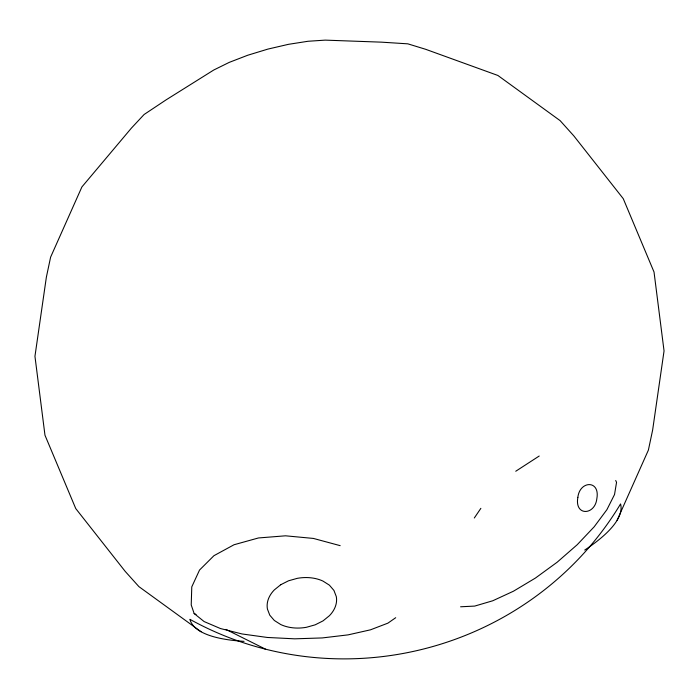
<?xml version="1.0" encoding="UTF-8"?>
<svg xmlns="http://www.w3.org/2000/svg" width="699" height="699" viewBox="0 0 699 699"><rect width="100%" height="100%" fill="white"/><g stroke="black" fill="none" stroke-linecap="round" stroke-linejoin="round"><path stroke-width="1.05" d="M617.095 520.309L648.384 450.104L652.639 430.025L664.05 350.933L654.028 272.025L623.255 198.673L573.818 135.877L560.1 120.621L497.898 75.466L425.586 49.271L407.823 43.836L381.444 42.158L325.236 40.131L308.041 41.267L288.486 44.325L267.9 49.096L247.691 55.256L229.228 62.386L213.772 70.005L166.109 99.861L144.099 114.505L131.429 128.083L81.905 186.93L50.616 257.136L46.361 277.206L34.95 356.307L44.972 435.215L75.745 508.566L125.182 571.363L138.9 586.618L201.102 631.774M474.306 517.994L480.868 508.33M395.704 617.706L387.919 623.141L370.505 629.816L348.102 634.867L322.248 637.934L294.69 638.825L267.315 637.462L241.985 633.949L220.421 628.532L204.108 621.56L194.147 613.53L191.22 604.967L191.779 586.863L199.53 570.052L213.946 555.688L234.051 544.739L258.464 537.959L285.533 535.81L313.405 538.431L340.177 545.657M515.748 471.248L539.209 456.028M460.589 606.784L474.708 606.085L492.743 600.773L513.45 591.214L535.425 578.056L557.182 562.197L577.217 544.713L594.176 526.801L606.907 509.676L614.535 494.516L616.544 482.345L615.705 480.493M194.147 613.53L196.078 614.491M225.96 629.415L265.498 649.161M584.705 550.069A222.929 57.702 -15 0 0 620.563 503.918A315.266 304.528 -15 0 1 189.901 619.314A222.929 57.702 -15 0 0 244.03 641.35M577.855 497.373C574.377 516.334 595.015 515.521 596.841 498.684C600.319 479.724 579.689 480.536 577.855 497.373M280.701 584.748L274.296 589.93A33.788 24.36 -11.3 0 0 267.429 609.065L269.779 615.19L274.323 620.467L280.736 624.539A35.771 25.784 -11.3 0 0 306.415 627.291L315.17 624.836L323.017 620.887L329.43 615.697A33.788 24.36 -11.3 0 0 336.289 596.562L333.939 590.437L329.395 585.159L322.982 581.087A35.771 25.784 -11.3 0 0 297.302 578.335L288.547 580.79L280.701 584.748"/></g></svg>
